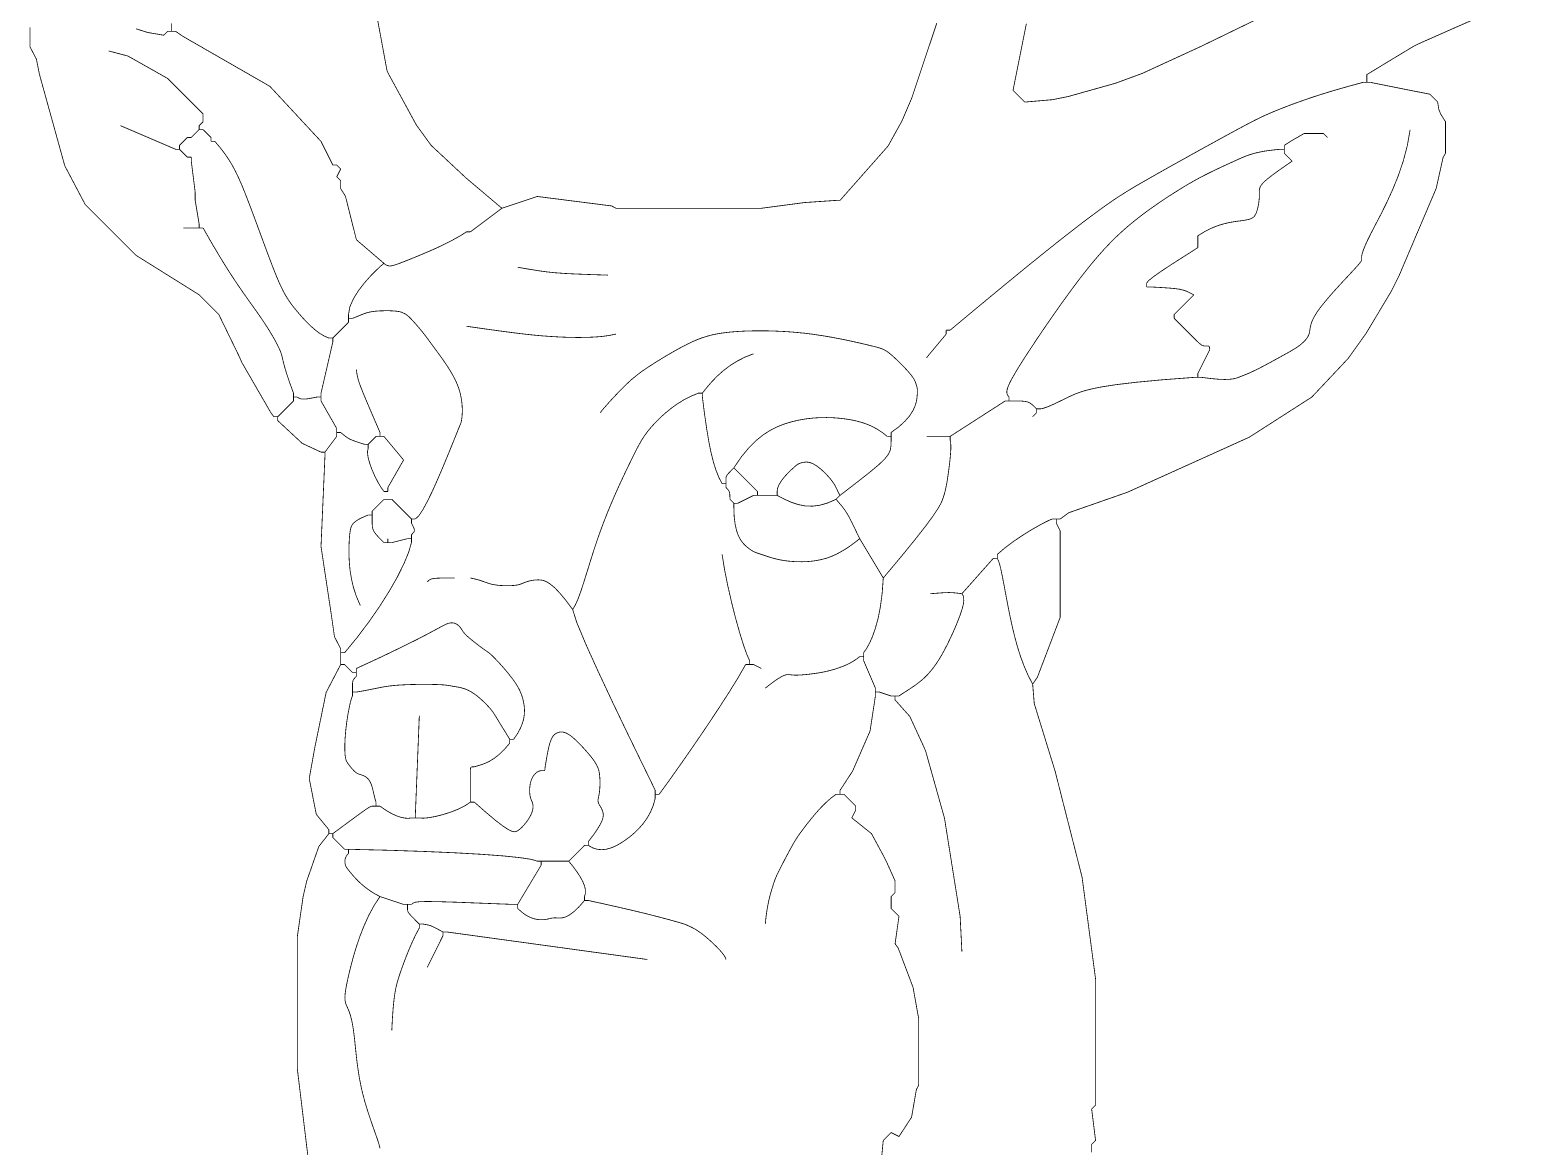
# Model space of a CAD drawing. Extents: x 527 to 591, y -36 to 65.
# Drawn here: x 545.51 to 583.22, y 2.95 to 31.34 of the extents above; entities that cross this region are included whole.
import ezdxf

# ---------------------------------------------------------------- set-up
doc = ezdxf.new("R2010")
doc.units = 0
doc.layers.get('0').update_dxf_attribs({"linetype": 'CONTINUOUS'})

msp = doc.modelspace()

# ---------------------------------------------------------------- linework, layer by layer
at = {"color": 7, "linetype": 'CONTINUOUS', "const_width": 0.02}
for points in [[(568.581, 31.508), (567.94, 29.591), (567.69, 29.011), (567.343, 28.385), (566.12, 27.001), (566.02, 27.001), (565.215, 26.946), (564.12, 26.801), (560.42, 26.801), (560.313, 26.86), (558.42, 27.101), (557.52, 26.801), (556.602, 27.577), (555.72, 28.401), (555.344, 28.92), (554.64, 30.211), (554.6, 30.291), (554.32, 31.801)], [(577.04, 31.761), (575.31, 30.921), (573.81, 30.231), (573.13, 29.981), (571.912, 29.639), (571.527, 29.562), (570.82, 29.501), (570.52, 29.801), (570.86, 31.494)], [(579.52, 30.001), (579.52, 30.201), (580.71, 30.921), (580.83, 30.981), (583.21, 32.031)], [(552.684, 1.892), (552.32, 4.901), (552.32, 8.301), (552.464, 9.296), (552.555, 9.692), (552.864, 10.574), (553.12, 10.901), (553.12, 11.001), (552.8, 11.391), (552.62, 12.301), (552.763, 13.095), (553.05, 14.491), (553.42, 15.201), (553.42, 15.601), (553.262, 15.907), (553.178, 16.495), (552.92, 18.201), (553.02, 20.501), (553.02, 20.601), (552.92, 20.601), (552.441, 20.825), (551.82, 21.401), (551.82, 21.501), (551.72, 21.501), (551.64, 21.611), (550.9, 22.891), (550.85, 23.011), (550.32, 24.101), (549.82, 24.601), (548.22, 25.601), (546.92, 26.901), (546.44, 27.811), (546.4, 27.891), (545.758, 30.208), (545.681, 30.593), (545.52, 30.901), (545.52, 31.401)], [(548.211, 31.365), (548.51, 31.271), (548.92, 31.201), (549.02, 31.301), (549.22, 31.301)], [(549.12, 31.501), (549.12, 31.301)], [(554.52, 25.401), (553.82, 26.001), (553.54, 27.111), (553.42, 27.301), (553.42, 27.501), (553.32, 27.601), (553.42, 27.801), (553.32, 27.901), (553.22, 27.901), (552.92, 28.501), (551.62, 29.901), (549.4, 31.176), (549.22, 31.301)], [(549.82, 28.801), (549.82, 28.901), (549.92, 29.001), (549.92, 29.201), (549.02, 30.101), (548.01, 30.671), (547.52, 30.801)], [(568.92, 23.701), (569.66, 24.318), (570.296, 24.843), (570.838, 25.287), (571.298, 25.659), (571.685, 25.967), (572.011, 26.222), (572.285, 26.434), (572.52, 26.61), (572.725, 26.762), (572.908, 26.893), (573.076, 27.01), (573.239, 27.117), (573.404, 27.221), (573.577, 27.326), (573.768, 27.438), (573.984, 27.561), (574.23, 27.701), (574.5, 27.853), (574.786, 28.012), (575.078, 28.175), (575.369, 28.336), (575.65, 28.49), (575.912, 28.634), (576.147, 28.762), (576.349, 28.87), (576.522, 28.962), (576.673, 29.04), (576.809, 29.107), (576.938, 29.167), (577.067, 29.224), (577.202, 29.28), (577.35, 29.339), (577.519, 29.405), (577.709, 29.476), (577.924, 29.552), (578.165, 29.634), (578.433, 29.72), (578.73, 29.81), (579.059, 29.904), (579.42, 30.001)], [(571.72, 18.901), (571.94, 19.061), (573.43, 19.581), (576.53, 20.981), (578.12, 22.001), (579.044, 22.983), (579.497, 23.616), (580.14, 24.691), (580.34, 25.091), (581.284, 27.309), (581.458, 28.093), (581.52, 28.201), (581.52, 29.001), (581.4, 29.191), (581.35, 29.311), (581.32, 29.501), (581.12, 29.701), (579.71, 29.981), (579.62, 30.001)], [(579.42, 30.001), (579.62, 30.001)], [(549.32, 28.301), (549.22, 28.301), (547.82, 28.901)], [(549.62, 28.601), (549.82, 28.801)], [(549.92, 28.801), (549.82, 28.801)], [(550.12, 28.601), (549.92, 28.801)], [(575.32, 22.501), (575.557, 22.471), (575.749, 22.454), (575.901, 22.448), (576.02, 22.452), (576.112, 22.462), (576.183, 22.478), (576.239, 22.496), (576.287, 22.515), (576.332, 22.533), (576.377, 22.55), (576.422, 22.568), (576.469, 22.587), (576.52, 22.608), (576.576, 22.633), (576.638, 22.662), (576.709, 22.696), (576.788, 22.736), (576.874, 22.781), (576.964, 22.829), (577.057, 22.879), (577.15, 22.929), (577.241, 22.979), (577.328, 23.027), (577.408, 23.071), (577.479, 23.111), (577.542, 23.146), (577.599, 23.178), (577.65, 23.208), (577.696, 23.237), (577.738, 23.264), (577.778, 23.292), (577.817, 23.321), (577.855, 23.352), (577.892, 23.385), (577.928, 23.419), (577.961, 23.455), (577.991, 23.493), (578.016, 23.533), (578.037, 23.574), (578.053, 23.617), (578.063, 23.662), (578.07, 23.71), (578.078, 23.763), (578.091, 23.823), (578.111, 23.892), (578.143, 23.971), (578.191, 24.061), (578.256, 24.166), (578.343, 24.285), (578.446, 24.414), (578.561, 24.551), (578.683, 24.69), (578.807, 24.826), (578.926, 24.956), (579.037, 25.074), (579.133, 25.177), (579.211, 25.262), (579.272, 25.328), (579.318, 25.381), (579.35, 25.421), (579.371, 25.452), (579.384, 25.476), (579.389, 25.497), (579.39, 25.516), (579.388, 25.537), (579.387, 25.564), (579.391, 25.604), (579.404, 25.661), (579.431, 25.741), (579.474, 25.849), (579.538, 25.99), (579.627, 26.17), (579.743, 26.392), (579.879, 26.653), (580.026, 26.95), (580.176, 27.277), (580.319, 27.63), (580.446, 28.005), (580.549, 28.396), (580.62, 28.801)], [(577.42, 28.401), (577.61, 28.521), (577.92, 28.701), (578.42, 28.701), (578.52, 28.601)], [(549.32, 28.401), (549.52, 28.601)], [(549.32, 28.301), (549.32, 28.401)], [(549.52, 28.101), (549.32, 28.301)], [(549.62, 28.601), (549.52, 28.601)], [(550.12, 28.501), (550.12, 28.601)], [(550.22, 28.501), (550.12, 28.501)], [(553.12, 23.501), (553.007, 23.549), (552.894, 23.616), (552.783, 23.698), (552.674, 23.792), (552.57, 23.893), (552.471, 23.997), (552.378, 24.102), (552.293, 24.203), (552.217, 24.297), (552.147, 24.388), (552.083, 24.482), (552.02, 24.583), (551.958, 24.697), (551.894, 24.827), (551.826, 24.98), (551.751, 25.16), (551.669, 25.37), (551.579, 25.606), (551.485, 25.859), (551.388, 26.123), (551.289, 26.391), (551.191, 26.656), (551.095, 26.91), (551.004, 27.146), (550.918, 27.359), (550.834, 27.552), (550.751, 27.728), (550.664, 27.891), (550.57, 28.046), (550.467, 28.196), (550.351, 28.347), (550.22, 28.501)], [(570.42, 22.001), (570.387, 22.039), (570.367, 22.082), (570.361, 22.136), (570.373, 22.205), (570.405, 22.295), (570.46, 22.41), (570.541, 22.555), (570.649, 22.737), (570.787, 22.957), (570.951, 23.209), (571.134, 23.485), (571.331, 23.777), (571.538, 24.075), (571.747, 24.372), (571.955, 24.659), (572.154, 24.928), (572.342, 25.171), (572.518, 25.39), (572.685, 25.587), (572.844, 25.766), (572.999, 25.929), (573.15, 26.079), (573.3, 26.218), (573.451, 26.35), (573.604, 26.477), (573.759, 26.598), (573.913, 26.714), (574.066, 26.824), (574.215, 26.928), (574.36, 27.026), (574.498, 27.117), (574.629, 27.2), (574.75, 27.276), (574.864, 27.346), (574.971, 27.41), (575.074, 27.469), (575.173, 27.525), (575.27, 27.578), (575.368, 27.629), (575.467, 27.679), (575.568, 27.729), (575.67, 27.778), (575.771, 27.826), (575.869, 27.872), (575.963, 27.915), (576.049, 27.954), (576.127, 27.99), (576.194, 28.02), (576.249, 28.045), (576.294, 28.066), (576.331, 28.082), (576.364, 28.097), (576.395, 28.109), (576.426, 28.122), (576.46, 28.134), (576.5, 28.149), (576.549, 28.166), (576.609, 28.184), (576.681, 28.204), (576.769, 28.225), (576.875, 28.246), (577, 28.266), (577.148, 28.284), (577.32, 28.301)], [(577.42, 28.301), (577.32, 28.301)], [(577.42, 28.201), (577.42, 28.401)], [(549.62, 28.101), (549.52, 28.101)], [(549.62, 28.001), (549.62, 28.101)], [(549.72, 27.201), (549.62, 28.001)], [(575.22, 26.101), (575.399, 26.211), (575.571, 26.296), (575.732, 26.36), (575.883, 26.406), (576.022, 26.438), (576.148, 26.46), (576.26, 26.476), (576.356, 26.488), (576.437, 26.501), (576.504, 26.515), (576.558, 26.532), (576.601, 26.552), (576.636, 26.576), (576.663, 26.605), (576.685, 26.639), (576.705, 26.681), (576.722, 26.729), (576.738, 26.783), (576.752, 26.842), (576.764, 26.902), (576.773, 26.964), (576.78, 27.024), (576.785, 27.081), (576.786, 27.134), (576.785, 27.181), (576.784, 27.224), (576.785, 27.264), (576.792, 27.304), (576.808, 27.346), (576.834, 27.39), (576.875, 27.44), (576.934, 27.497), (577.011, 27.563), (577.102, 27.634), (577.201, 27.707), (577.303, 27.78), (577.402, 27.849), (577.491, 27.911), (577.566, 27.963), (577.62, 28.001)], [(577.62, 28.001), (577.42, 28.201)], [(549.72, 27.001), (549.72, 27.201)], [(549.82, 26.401), (549.72, 27.001)], [(556.72, 26.201), (557.52, 26.801)], [(549.82, 26.301), (549.82, 26.401)], [(549.42, 26.301), (549.92, 26.301)], [(552.22, 22.101), (552.123, 22.367), (552.053, 22.574), (552.004, 22.732), (551.972, 22.851), (551.95, 22.943), (551.933, 23.017), (551.915, 23.084), (551.89, 23.155), (551.855, 23.239), (551.807, 23.336), (551.749, 23.446), (551.68, 23.567), (551.6, 23.699), (551.51, 23.84), (551.411, 23.989), (551.303, 24.145), (551.186, 24.31), (551.058, 24.488), (550.917, 24.689), (550.759, 24.92), (550.583, 25.188), (550.386, 25.503), (550.166, 25.871), (549.92, 26.301)], [(554.52, 25.401), (554.557, 25.369), (554.595, 25.349), (554.633, 25.338), (554.67, 25.334), (554.706, 25.337), (554.741, 25.343), (554.775, 25.353), (554.807, 25.363), (554.838, 25.373), (554.869, 25.384), (554.906, 25.397), (554.95, 25.414), (555.006, 25.435), (555.078, 25.463), (555.167, 25.499), (555.278, 25.544), (555.413, 25.599), (555.568, 25.664), (555.738, 25.737), (555.916, 25.818), (556.099, 25.906), (556.281, 26), (556.456, 26.098), (556.62, 26.201)], [(556.72, 26.201), (556.62, 26.201)], [(575.22, 25.801), (575.22, 26.101)], [(573.92, 24.901), (573.971, 24.965), (574.107, 25.072), (574.302, 25.208), (574.528, 25.358), (574.76, 25.507), (574.97, 25.64), (575.132, 25.743), (575.22, 25.801)], [(553.62, 24.101), (553.654, 24.297), (553.745, 24.503), (553.875, 24.711), (554.028, 24.908), (554.186, 25.086), (554.333, 25.234), (554.449, 25.342), (554.52, 25.401)], [(560.22, 25.101), (559.757, 25.116), (559.398, 25.13), (559.116, 25.144), (558.884, 25.161), (558.676, 25.182), (558.464, 25.211), (558.22, 25.25), (557.92, 25.301)], [(573.92, 24.801), (573.92, 24.901)], [(574.02, 24.801), (573.92, 24.801)], [(575.12, 24.601), (575.017, 24.652), (574.931, 24.692), (574.847, 24.721), (574.753, 24.743), (574.637, 24.759), (574.484, 24.773), (574.283, 24.786), (574.02, 24.801)], [(574.62, 24.101), (575.12, 24.601)], [(555.32, 18.901), (555.405, 18.98), (555.507, 19.132), (555.62, 19.339), (555.741, 19.585), (555.862, 19.853), (555.979, 20.124), (556.088, 20.384), (556.182, 20.613), (556.258, 20.8), (556.317, 20.946), (556.362, 21.056), (556.394, 21.137), (556.417, 21.194), (556.432, 21.233), (556.443, 21.259), (556.451, 21.279), (556.459, 21.297), (556.468, 21.315), (556.476, 21.336), (556.483, 21.361), (556.491, 21.391), (556.497, 21.429), (556.503, 21.475), (556.508, 21.532), (556.512, 21.601), (556.513, 21.682), (556.51, 21.772), (556.501, 21.871), (556.485, 21.978), (556.462, 22.091), (556.428, 22.209), (556.382, 22.331), (556.325, 22.457), (556.258, 22.583), (556.183, 22.707), (556.105, 22.829), (556.025, 22.945), (555.947, 23.055), (555.874, 23.154), (555.808, 23.243), (555.752, 23.319), (555.704, 23.384), (555.664, 23.439), (555.628, 23.488), (555.595, 23.532), (555.564, 23.574), (555.532, 23.615), (555.498, 23.658), (555.46, 23.705), (555.419, 23.754), (555.376, 23.804), (555.332, 23.854), (555.289, 23.902), (555.248, 23.948), (555.21, 23.988), (555.175, 24.023), (555.146, 24.051), (555.12, 24.073), (555.099, 24.09), (555.081, 24.102), (555.065, 24.112), (555.052, 24.119), (555.039, 24.125), (555.026, 24.131), (555.013, 24.137), (554.999, 24.145), (554.981, 24.152), (554.96, 24.16), (554.933, 24.168), (554.899, 24.175), (554.856, 24.182), (554.805, 24.187), (554.743, 24.192), (554.672, 24.195), (554.596, 24.196), (554.516, 24.195), (554.434, 24.193), (554.354, 24.188), (554.277, 24.181), (554.205, 24.171), (554.141, 24.158), (554.083, 24.143), (554.028, 24.125), (553.973, 24.104), (553.918, 24.082), (553.859, 24.057), (553.793, 24.03), (553.72, 24.001)], [(553.22, 23.501), (553.62, 23.901)], [(553.62, 23.901), (553.62, 24.101)], [(553.72, 24.001), (553.62, 24.001)], [(556.62, 23.801), (556.972, 23.751), (557.29, 23.706), (557.577, 23.667), (557.841, 23.633), (558.086, 23.603), (558.318, 23.578), (558.544, 23.557), (558.768, 23.541), (558.995, 23.528), (559.224, 23.519), (559.449, 23.516), (559.669, 23.518), (559.88, 23.527), (560.077, 23.543), (560.258, 23.568), (560.42, 23.601)], [(574.62, 24.001), (574.62, 24.101)], [(575.02, 23.601), (574.62, 24.001)], [(552.92, 22.101), (553.22, 23.401)], [(553.22, 23.501), (553.12, 23.501)], [(553.22, 23.401), (553.22, 23.501)], [(567.42, 21.101), (567.62, 21.248), (567.774, 21.39), (567.89, 21.524), (567.971, 21.65), (568.025, 21.766), (568.058, 21.871), (568.075, 21.964), (568.083, 22.044), (568.086, 22.109), (568.087, 22.162), (568.085, 22.204), (568.081, 22.238), (568.076, 22.264), (568.069, 22.286), (568.063, 22.306), (568.056, 22.324), (568.05, 22.344), (568.043, 22.365), (568.034, 22.39), (568.021, 22.418), (568.004, 22.451), (567.98, 22.489), (567.949, 22.534), (567.908, 22.586), (567.857, 22.645), (567.799, 22.71), (567.734, 22.778), (567.666, 22.848), (567.596, 22.917), (567.527, 22.982), (567.462, 23.042), (567.402, 23.094), (567.348, 23.137), (567.298, 23.172), (567.247, 23.201), (567.191, 23.226), (567.126, 23.249), (567.047, 23.272), (566.95, 23.296), (566.831, 23.325), (566.687, 23.359), (566.52, 23.397), (566.332, 23.438), (566.126, 23.48), (565.906, 23.522), (565.674, 23.561), (565.432, 23.597), (565.185, 23.628), (564.934, 23.652), (564.683, 23.669), (564.435, 23.68), (564.192, 23.686), (563.958, 23.685), (563.735, 23.68), (563.526, 23.669), (563.335, 23.654), (563.162, 23.634), (563.007, 23.61), (562.866, 23.581), (562.736, 23.547), (562.614, 23.508), (562.497, 23.464), (562.382, 23.415), (562.266, 23.36), (562.147, 23.3), (562.025, 23.235), (561.902, 23.167), (561.78, 23.096), (561.661, 23.026), (561.545, 22.955), (561.434, 22.887), (561.331, 22.821), (561.236, 22.759), (561.147, 22.7), (561.063, 22.641), (560.982, 22.58), (560.903, 22.517), (560.822, 22.449), (560.739, 22.374), (560.651, 22.291), (560.558, 22.198), (560.462, 22.099), (560.366, 21.998), (560.275, 21.899), (560.191, 21.805), (560.118, 21.722), (560.06, 21.652), (560.02, 21.601)], [(568.32, 23.001), (568.82, 23.601)], [(568.92, 23.701), (568.82, 23.701)], [(568.82, 23.601), (568.82, 23.701)], [(575.42, 23.301), (575.386, 23.301), (575.357, 23.305), (575.328, 23.316), (575.295, 23.338), (575.252, 23.374), (575.195, 23.427), (575.119, 23.502), (575.02, 23.601)], [(562.62, 22.101), (562.737, 22.25), (562.865, 22.398), (563.005, 22.54), (563.157, 22.676), (563.324, 22.802), (563.506, 22.916), (563.704, 23.017), (563.92, 23.101)], [(575.22, 22.601), (575.52, 23.201)], [(575.52, 23.201), (575.519, 23.234), (575.518, 23.258), (575.514, 23.276), (575.507, 23.288), (575.495, 23.295), (575.477, 23.299), (575.453, 23.3), (575.42, 23.301)], [(554.42, 21.101), (554.233, 21.533), (554.093, 21.862), (553.991, 22.105), (553.921, 22.282), (553.876, 22.412), (553.849, 22.512), (553.832, 22.602), (553.82, 22.701)], [(571.22, 21.701), (571.294, 21.717), (571.374, 21.743), (571.459, 21.777), (571.551, 21.818), (571.65, 21.865), (571.755, 21.916), (571.866, 21.971), (571.985, 22.027), (572.114, 22.084), (572.273, 22.142), (572.485, 22.2), (572.771, 22.259), (573.155, 22.318), (573.659, 22.378), (574.307, 22.439), (575.12, 22.501)], [(575.12, 22.501), (575.32, 22.501)], [(575.22, 22.501), (575.22, 22.601)], [(551.82, 21.501), (552.22, 21.901)], [(552.22, 21.901), (552.22, 22.101)], [(552.32, 22.001), (552.22, 22.001)], [(552.32, 22.001), (552.362, 21.971), (552.413, 21.954), (552.472, 21.949), (552.536, 21.952), (552.604, 21.961), (552.675, 21.974), (552.748, 21.988), (552.82, 22.001)], [(552.92, 22.001), (552.82, 22.001)], [(552.92, 21.901), (552.92, 22.101)], [(553.32, 21.201), (552.92, 21.901)], [(559.32, 16.601), (559.387, 16.71), (559.458, 16.87), (559.532, 17.073), (559.609, 17.311), (559.692, 17.576), (559.78, 17.859), (559.873, 18.153), (559.973, 18.449), (560.079, 18.741), (560.189, 19.024), (560.302, 19.297), (560.414, 19.556), (560.524, 19.799), (560.629, 20.024), (560.727, 20.228), (560.815, 20.409), (560.892, 20.565), (560.96, 20.699), (561.023, 20.816), (561.084, 20.92), (561.146, 21.016), (561.212, 21.107), (561.286, 21.199), (561.371, 21.295), (561.469, 21.398), (561.581, 21.508), (561.707, 21.619), (561.845, 21.73), (561.996, 21.837), (562.159, 21.936), (562.334, 22.025), (562.52, 22.101)], [(562.62, 22.101), (562.52, 22.101)], [(562.62, 22.001), (562.62, 22.101)], [(563.12, 19.801), (563.038, 19.958), (562.965, 20.141), (562.899, 20.353), (562.838, 20.598), (562.781, 20.882), (562.727, 21.207), (562.673, 21.579), (562.62, 22.001)], [(568.92, 21.001), (570.32, 21.901)], [(570.32, 21.901), (570.52, 21.901)], [(570.42, 21.901), (570.42, 22.001)], [(571.12, 21.701), (571.053, 21.767), (570.998, 21.816), (570.947, 21.852), (570.895, 21.876), (570.832, 21.89), (570.754, 21.898), (570.652, 21.9), (570.52, 21.901)], [(571.02, 21.501), (571.12, 21.601)], [(571.22, 21.701), (571.12, 21.701)], [(571.12, 21.601), (571.12, 21.701)], [(553.32, 21.001), (553.32, 21.201)], [(563.42, 20.201), (563.607, 20.476), (563.794, 20.704), (563.981, 20.891), (564.168, 21.041), (564.353, 21.16), (564.538, 21.252), (564.721, 21.322), (564.903, 21.376), (565.083, 21.417), (565.262, 21.447), (565.437, 21.467), (565.61, 21.478), (565.778, 21.48), (565.943, 21.475), (566.102, 21.463), (566.257, 21.445), (566.405, 21.421), (566.548, 21.39), (566.687, 21.352), (566.82, 21.305), (566.95, 21.248), (567.076, 21.179), (567.199, 21.097), (567.32, 21.001)], [(553.02, 20.601), (553.32, 21.001)], [(553.42, 21.101), (553.32, 21.101)], [(554.02, 20.801), (553.892, 20.842), (553.794, 20.875), (553.718, 20.903), (553.656, 20.93), (553.603, 20.96), (553.55, 20.996), (553.491, 21.042), (553.42, 21.101)], [(554.12, 20.801), (554.02, 20.801)], [(554.12, 20.801), (554.32, 21.001)], [(554.12, 20.701), (554.12, 20.801)], [(554.32, 21.001), (554.52, 21.001)], [(554.42, 21.001), (554.42, 21.101)], [(555.02, 20.401), (554.52, 21.001)], [(566.12, 19.501), (566.549, 19.832), (566.871, 20.085), (567.102, 20.278), (567.257, 20.426), (567.351, 20.546), (567.399, 20.654), (567.417, 20.767), (567.42, 20.901)], [(567.22, 17.401), (567.678, 17.947), (568.03, 18.38), (568.292, 18.714), (568.477, 18.965), (568.6, 19.149), (568.677, 19.281), (568.721, 19.376), (568.747, 19.451), (568.768, 19.518), (568.786, 19.583), (568.803, 19.647), (568.817, 19.714), (568.831, 19.785), (568.845, 19.865), (568.858, 19.954), (568.873, 20.056), (568.889, 20.172), (568.905, 20.297), (568.919, 20.425), (568.93, 20.55), (568.938, 20.666), (568.939, 20.767), (568.934, 20.848), (568.92, 20.901)], [(567.42, 21.001), (567.32, 21.001)], [(567.42, 20.901), (567.42, 21.101)], [(568.32, 21.001), (568.92, 21.001)], [(568.92, 20.901), (568.92, 21.001)], [(554.52, 19.601), (554.448, 19.702), (554.368, 19.835), (554.289, 19.991), (554.216, 20.156), (554.156, 20.322), (554.115, 20.475), (554.101, 20.605), (554.12, 20.701)], [(554.62, 19.701), (555.02, 20.401)], [(563.22, 19.901), (563.22, 19.934), (563.223, 19.962), (563.23, 19.987), (563.245, 20.013), (563.268, 20.044), (563.304, 20.083), (563.354, 20.134), (563.42, 20.201)], [(564.02, 19.601), (563.42, 20.201)], [(566.12, 19.501), (566.096, 19.541), (566.075, 19.581), (566.056, 19.622), (566.037, 19.663), (566.017, 19.706), (565.993, 19.751), (565.963, 19.8), (565.927, 19.853), (565.883, 19.911), (565.831, 19.971), (565.775, 20.033), (565.714, 20.093), (565.652, 20.151), (565.589, 20.204), (565.527, 20.25), (565.468, 20.287), (565.413, 20.315), (565.363, 20.333), (565.317, 20.344), (565.275, 20.348), (565.237, 20.347), (565.203, 20.343), (565.173, 20.337), (565.146, 20.331), (565.123, 20.325), (565.101, 20.318), (565.079, 20.309), (565.055, 20.297), (565.028, 20.279), (564.996, 20.255), (564.957, 20.222), (564.91, 20.179), (564.853, 20.126), (564.79, 20.063), (564.725, 19.992), (564.662, 19.917), (564.606, 19.838), (564.561, 19.757), (564.531, 19.678), (564.52, 19.601)], [(554.62, 19.601), (554.52, 19.601)], [(554.62, 19.601), (554.62, 19.701)], [(563.22, 19.801), (563.12, 19.801)], [(563.22, 19.701), (563.22, 19.901)], [(563.32, 19.401), (563.319, 19.467), (563.318, 19.518), (563.314, 19.557), (563.307, 19.588), (563.295, 19.615), (563.277, 19.64), (563.253, 19.667), (563.22, 19.701)], [(564.02, 19.501), (564.02, 19.601)], [(564.52, 19.501), (564.52, 19.601)], [(554.22, 19.101), (554.52, 19.401)], [(554.52, 19.401), (554.72, 19.401)], [(555.22, 18.901), (554.72, 19.401)], [(563.42, 19.301), (563.32, 19.401)], [(563.52, 19.301), (563.42, 19.301)], [(563.42, 19.201), (563.42, 19.301)], [(563.52, 19.301), (563.92, 19.501)], [(563.92, 19.501), (564.52, 19.501)], [(564.52, 19.501), (564.706, 19.404), (564.885, 19.325), (565.06, 19.267), (565.236, 19.233), (565.416, 19.227), (565.604, 19.25), (565.804, 19.307), (566.02, 19.401)], [(566.02, 19.401), (566.12, 19.501)], [(566.62, 18.401), (566.512, 18.626), (566.428, 18.8), (566.36, 18.933), (566.302, 19.037), (566.245, 19.124), (566.184, 19.206), (566.111, 19.294), (566.02, 19.401)], [(553.92, 16.701), (553.821, 16.927), (553.746, 17.155), (553.694, 17.379), (553.659, 17.595), (553.639, 17.801), (553.631, 17.991), (553.631, 18.162), (553.636, 18.309), (553.643, 18.43), (553.652, 18.528), (553.663, 18.604), (553.676, 18.664), (553.69, 18.709), (553.708, 18.745), (553.728, 18.773), (553.75, 18.797), (553.776, 18.821), (553.806, 18.845), (553.84, 18.868), (553.88, 18.893), (553.927, 18.918), (553.982, 18.944), (554.046, 18.972), (554.12, 19.001)], [(554.22, 19.001), (554.12, 19.001)], [(554.22, 18.901), (554.22, 19.101)], [(554.52, 18.301), (554.421, 18.4), (554.346, 18.479), (554.293, 18.543), (554.257, 18.601), (554.235, 18.658), (554.224, 18.723), (554.22, 18.801), (554.22, 18.901)], [(555.32, 18.901), (555.22, 18.901)], [(555.22, 18.801), (555.22, 18.901)], [(563.42, 19.201), (563.428, 18.961), (563.453, 18.763), (563.49, 18.602), (563.536, 18.474), (563.589, 18.374), (563.645, 18.296), (563.701, 18.236), (563.755, 18.189), (563.802, 18.151), (563.845, 18.12), (563.882, 18.096), (563.916, 18.077), (563.946, 18.062), (563.974, 18.05), (564, 18.041), (564.025, 18.032), (564.265, 17.952), (564.31, 17.937), (564.362, 17.921), (564.419, 17.904), (564.484, 17.887), (564.555, 17.87), (564.634, 17.855), (564.722, 17.841), (564.818, 17.829), (564.923, 17.82), (565.035, 17.814), (565.154, 17.813), (565.277, 17.817), (565.403, 17.828), (565.53, 17.846), (565.657, 17.872), (565.782, 17.906), (565.904, 17.951), (566.022, 18.003), (566.135, 18.063), (566.244, 18.127), (566.347, 18.194), (566.444, 18.264), (566.535, 18.333), (566.62, 18.401)], [(570.12, 18.001), (570.325, 18.175), (570.545, 18.339), (570.768, 18.489), (570.981, 18.621), (571.174, 18.732), (571.336, 18.818), (571.455, 18.876), (571.52, 18.901)], [(572.52, 3.001), (572.62, 3.101), (572.52, 3.901), (572.62, 4.001), (572.62, 7.201), (572.276, 9.796), (571.59, 12.491), (571.06, 14.207), (571.02, 14.701), (571.143, 14.885), (571.72, 16.401), (571.72, 18.601), (571.62, 18.801), (571.62, 18.901)], [(571.52, 18.901), (571.72, 18.901)], [(555.22, 18.501), (555.252, 18.534), (555.276, 18.562), (555.29, 18.587), (555.295, 18.613), (555.29, 18.644), (555.276, 18.683), (555.252, 18.734), (555.22, 18.801)], [(555.22, 18.301), (555.22, 18.501)], [(553.52, 15.501), (553.839, 15.889), (554.138, 16.285), (554.411, 16.679), (554.653, 17.062), (554.86, 17.424), (555.026, 17.758), (555.148, 18.053), (555.22, 18.301)], [(554.52, 18.301), (554.72, 18.301)], [(554.62, 18.301), (554.62, 18.401)], [(554.72, 18.301), (555.12, 18.401)], [(555.22, 18.401), (555.12, 18.401)], [(567.22, 17.401), (566.62, 18.401)], [(563.82, 15.301), (563.747, 15.465), (563.659, 15.713), (563.562, 16.029), (563.46, 16.394), (563.36, 16.791), (563.266, 17.202), (563.184, 17.612), (563.12, 18.001)], [(569.22, 17.001), (570.02, 17.901)], [(570.12, 17.901), (570.02, 17.901)], [(570.12, 17.901), (570.12, 18.001)], [(571.02, 14.701), (570.903, 14.927), (570.801, 15.162), (570.712, 15.403), (570.634, 15.649), (570.566, 15.896), (570.506, 16.142), (570.452, 16.385), (570.404, 16.623), (570.36, 16.853), (570.319, 17.071), (570.282, 17.273), (570.246, 17.455), (570.213, 17.613), (570.181, 17.743), (570.15, 17.84), (570.12, 17.901)], [(555.62, 17.301), (555.654, 17.334), (555.687, 17.358), (555.727, 17.376), (555.782, 17.388), (555.861, 17.395), (555.971, 17.399), (556.121, 17.4), (556.32, 17.401)], [(559.32, 16.601), (559.146, 16.834), (558.997, 17.013), (558.87, 17.146), (558.761, 17.238), (558.669, 17.299), (558.589, 17.333), (558.518, 17.349), (558.454, 17.353), (558.394, 17.352), (558.337, 17.347), (558.284, 17.339), (558.234, 17.329), (558.188, 17.316), (558.147, 17.303), (558.109, 17.29), (558.075, 17.277), (558.046, 17.265), (558.02, 17.254), (557.994, 17.245), (557.968, 17.236), (557.939, 17.228), (557.906, 17.222), (557.867, 17.216), (557.821, 17.211), (557.766, 17.208), (557.704, 17.206), (557.636, 17.205), (557.565, 17.207), (557.492, 17.21), (557.419, 17.216), (557.348, 17.226), (557.281, 17.238), (557.219, 17.253), (557.16, 17.272), (557.102, 17.292), (557.041, 17.314), (556.975, 17.336), (556.901, 17.359), (556.817, 17.38), (556.72, 17.401)], [(566.72, 15.501), (566.79, 15.599), (566.866, 15.734), (566.944, 15.907), (567.019, 16.12), (567.088, 16.375), (567.147, 16.672), (567.192, 17.013), (567.22, 17.401)], [(567.62, 14.401), (567.665, 14.432), (567.716, 14.466), (567.774, 14.503), (567.836, 14.543), (567.901, 14.585), (567.969, 14.631), (568.037, 14.678), (568.105, 14.729), (568.173, 14.782), (568.239, 14.839), (568.304, 14.901), (568.369, 14.969), (568.434, 15.044), (568.499, 15.126), (568.565, 15.218), (568.631, 15.319), (568.699, 15.431), (568.766, 15.552), (568.833, 15.679), (568.898, 15.811), (568.961, 15.944), (569.021, 16.077), (569.076, 16.207), (569.127, 16.332), (569.172, 16.449), (569.209, 16.559), (569.239, 16.659), (569.259, 16.75), (569.268, 16.83), (569.265, 16.9), (569.25, 16.957), (569.22, 17.001)], [(569.22, 17.001), (569.117, 17.014), (569.035, 17.023), (568.962, 17.029), (568.89, 17.031), (568.809, 17.029), (568.71, 17.023), (568.583, 17.014), (568.42, 17.001)], [(561.42, 12.001), (561.295, 12.261), (561.046, 12.77), (560.716, 13.449), (560.347, 14.218), (559.981, 14.998), (559.659, 15.708), (559.425, 16.268), (559.32, 16.601)], [(557.82, 13.301), (557.919, 13.446), (557.992, 13.582), (558.044, 13.71), (558.076, 13.83), (558.092, 13.942), (558.095, 14.047), (558.088, 14.145), (558.073, 14.237), (558.054, 14.322), (558.03, 14.403), (558.001, 14.48), (557.968, 14.554), (557.93, 14.626), (557.887, 14.698), (557.839, 14.77), (557.785, 14.844), (557.726, 14.92), (557.664, 14.997), (557.6, 15.074), (557.535, 15.148), (557.472, 15.219), (557.412, 15.283), (557.357, 15.341), (557.309, 15.39), (557.269, 15.43), (557.235, 15.461), (557.205, 15.486), (557.177, 15.508), (557.15, 15.528), (557.12, 15.548), (557.086, 15.571), (557.047, 15.599), (556.999, 15.634), (556.945, 15.674), (556.888, 15.718), (556.829, 15.764), (556.771, 15.81), (556.715, 15.856), (556.665, 15.899), (556.622, 15.938), (556.588, 15.971), (556.562, 16), (556.542, 16.025), (556.526, 16.047), (556.513, 16.068), (556.5, 16.089), (556.486, 16.11), (556.47, 16.134), (556.448, 16.16), (556.422, 16.187), (556.391, 16.213), (556.354, 16.235), (556.312, 16.252), (556.264, 16.26), (556.209, 16.259), (556.148, 16.245), (556.078, 16.216), (555.982, 16.166), (555.841, 16.09), (555.638, 15.981), (555.353, 15.833), (554.967, 15.642), (554.463, 15.399), (553.82, 15.101)], [(553.52, 15.501), (553.42, 15.501)], [(566.72, 15.301), (566.72, 15.501)], [(553.52, 15.201), (553.42, 15.201)], [(553.72, 15.001), (553.52, 15.201)], [(553.82, 14.901), (553.82, 15.101)], [(561.52, 11.901), (561.793, 12.277), (562.095, 12.704), (562.413, 13.161), (562.731, 13.629), (563.035, 14.087), (563.311, 14.515), (563.544, 14.893), (563.72, 15.201)], [(563.72, 15.201), (563.92, 15.201)], [(563.82, 15.201), (563.82, 15.301)], [(564.12, 15.101), (563.92, 15.201)], [(564.22, 14.601), (564.387, 14.731), (564.518, 14.824), (564.62, 14.886), (564.698, 14.924), (564.758, 14.942), (564.807, 14.946), (564.851, 14.942), (564.896, 14.936), (564.946, 14.932), (565.003, 14.93), (565.065, 14.932), (565.13, 14.935), (565.198, 14.941), (565.267, 14.947), (565.337, 14.955), (565.406, 14.964), (565.474, 14.973), (565.54, 14.982), (565.606, 14.993), (565.672, 15.005), (565.74, 15.019), (565.809, 15.035), (565.88, 15.053), (565.955, 15.073), (566.033, 15.097), (566.114, 15.125), (566.198, 15.156), (566.283, 15.193), (566.368, 15.235), (566.453, 15.283), (566.538, 15.338), (566.62, 15.401)], [(566.72, 15.401), (566.62, 15.401)], [(567.02, 14.601), (566.72, 15.301)], [(553.82, 15.001), (553.72, 15.001)], [(553.72, 14.601), (553.72, 14.667), (553.721, 14.718), (553.725, 14.757), (553.732, 14.788), (553.744, 14.815), (553.762, 14.84), (553.787, 14.867), (553.82, 14.901)], [(554.32, 11.701), (554.297, 11.776), (554.279, 11.846), (554.263, 11.91), (554.249, 11.969), (554.236, 12.024), (554.223, 12.074), (554.21, 12.12), (554.195, 12.161), (554.178, 12.199), (554.159, 12.234), (554.139, 12.264), (554.117, 12.292), (554.093, 12.315), (554.069, 12.336), (554.045, 12.353), (554.02, 12.367), (553.995, 12.378), (553.97, 12.387), (553.944, 12.395), (553.919, 12.403), (553.894, 12.411), (553.868, 12.421), (553.842, 12.433), (553.816, 12.449), (553.79, 12.469), (553.764, 12.493), (553.738, 12.52), (553.712, 12.548), (553.688, 12.577), (553.664, 12.606), (553.643, 12.634), (553.623, 12.661), (553.605, 12.685), (553.59, 12.707), (553.576, 12.73), (553.564, 12.754), (553.554, 12.782), (553.546, 12.814), (553.539, 12.853), (553.533, 12.899), (553.529, 12.954), (553.526, 13.018), (553.525, 13.092), (553.526, 13.173), (553.529, 13.263), (553.535, 13.362), (553.544, 13.468), (553.555, 13.583), (553.57, 13.704), (553.588, 13.829), (553.608, 13.952), (553.63, 14.07), (553.652, 14.179), (553.675, 14.273), (553.698, 14.348), (553.72, 14.401)], [(553.72, 14.401), (553.72, 14.601)], [(553.82, 14.501), (553.72, 14.501)], [(557.72, 13.301), (557.594, 13.504), (557.497, 13.662), (557.424, 13.782), (557.369, 13.872), (557.327, 13.939), (557.293, 13.991), (557.26, 14.035), (557.225, 14.078), (557.181, 14.127), (557.13, 14.182), (557.072, 14.24), (557.01, 14.299), (556.944, 14.357), (556.876, 14.413), (556.806, 14.463), (556.737, 14.507), (556.67, 14.543), (556.605, 14.572), (556.542, 14.593), (556.483, 14.61), (556.428, 14.622), (556.377, 14.631), (556.331, 14.638), (556.291, 14.644), (556.256, 14.651), (556.223, 14.657), (556.19, 14.664), (556.152, 14.67), (556.106, 14.676), (556.049, 14.682), (555.977, 14.687), (555.887, 14.691), (555.777, 14.694), (555.649, 14.696), (555.508, 14.696), (555.36, 14.695), (555.207, 14.692), (555.055, 14.686), (554.909, 14.678), (554.772, 14.667), (554.648, 14.653), (554.534, 14.636), (554.425, 14.616), (554.319, 14.595), (554.209, 14.573), (554.092, 14.549), (553.964, 14.525), (553.82, 14.501)], [(566.12, 11.901), (566.12, 12.001), (566.44, 12.491), (566.884, 13.509), (567.02, 14.401), (567.02, 14.601)], [(567.02, 14.501), (567.12, 14.501), (567.42, 14.401), (567.62, 14.401)], [(567.52, 14.401), (567.52, 14.301), (567.895, 13.881), (568.25, 13.111), (568.3, 12.991), (568.777, 11.295), (569.175, 8.796), (569.22, 7.901)], [(555.32, 11.401), (555.42, 13.901)], [(556.82, 12.601), (556.902, 12.625), (556.992, 12.651), (557.091, 12.687), (557.198, 12.737), (557.314, 12.808), (557.44, 12.905), (557.575, 13.034), (557.72, 13.201)], [(557.82, 13.301), (557.72, 13.301)], [(557.72, 13.201), (557.72, 13.301)], [(559.72, 10.701), (559.852, 10.872), (559.95, 11.015), (560.02, 11.132), (560.065, 11.227), (560.09, 11.303), (560.099, 11.365), (560.096, 11.416), (560.086, 11.459), (560.072, 11.498), (560.056, 11.533), (560.039, 11.566), (560.022, 11.595), (560.005, 11.623), (559.99, 11.65), (559.978, 11.676), (559.97, 11.701), (559.966, 11.726), (559.965, 11.752), (559.968, 11.779), (559.974, 11.809), (559.981, 11.842), (559.988, 11.879), (559.996, 11.92), (560.003, 11.967), (560.008, 12.02), (560.012, 12.078), (560.014, 12.138), (560.015, 12.2), (560.014, 12.263), (560.011, 12.323), (560.006, 12.38), (560, 12.432), (559.991, 12.479), (559.981, 12.519), (559.97, 12.555), (559.958, 12.586), (559.946, 12.613), (559.933, 12.637), (559.921, 12.659), (559.91, 12.679), (559.899, 12.698), (559.887, 12.717), (559.875, 12.738), (559.859, 12.761), (559.84, 12.788), (559.815, 12.821), (559.785, 12.859), (559.746, 12.906), (559.7, 12.96), (559.646, 13.021), (559.587, 13.087), (559.525, 13.153), (559.46, 13.219), (559.396, 13.281), (559.333, 13.338), (559.273, 13.386), (559.218, 13.424), (559.167, 13.452), (559.121, 13.471), (559.078, 13.482), (559.039, 13.486), (559.002, 13.485), (558.968, 13.478), (558.936, 13.467), (558.906, 13.453), (558.877, 13.435), (558.849, 13.411), (558.823, 13.382), (558.799, 13.345), (558.775, 13.3), (558.754, 13.246), (558.733, 13.182), (558.714, 13.107), (558.696, 13.025), (558.679, 12.94), (558.664, 12.855), (558.65, 12.775), (558.638, 12.703), (558.628, 12.644), (558.62, 12.601)], [(556.72, 12.501), (556.72, 12.534), (556.721, 12.558), (556.725, 12.576), (556.732, 12.588), (556.744, 12.595), (556.762, 12.599), (556.787, 12.6), (556.82, 12.601)], [(556.72, 11.701), (556.72, 12.501)], [(556.82, 11.701), (557.121, 11.437), (557.357, 11.239), (557.538, 11.1), (557.672, 11.011), (557.769, 10.963), (557.839, 10.948), (557.892, 10.958), (557.936, 10.984), (557.981, 11.019), (558.026, 11.06), (558.07, 11.107), (558.113, 11.157), (558.154, 11.209), (558.192, 11.263), (558.225, 11.316), (558.253, 11.367), (558.275, 11.416), (558.291, 11.461), (558.302, 11.503), (558.309, 11.542), (558.312, 11.578), (558.312, 11.611), (558.308, 11.641), (558.303, 11.667), (558.296, 11.691), (558.288, 11.713), (558.279, 11.734), (558.27, 11.755), (558.26, 11.778), (558.251, 11.803), (558.243, 11.833), (558.236, 11.867), (558.231, 11.908), (558.227, 11.953), (558.226, 12.003), (558.228, 12.055), (558.233, 12.109), (558.241, 12.163), (558.253, 12.216), (558.27, 12.267), (558.291, 12.316), (558.316, 12.36), (558.344, 12.4), (558.376, 12.434), (558.41, 12.462), (558.445, 12.483), (558.482, 12.496), (558.52, 12.501)], [(558.52, 12.501), (558.553, 12.501), (558.577, 12.502), (558.595, 12.506), (558.607, 12.513), (558.614, 12.525), (558.618, 12.543), (558.619, 12.568), (558.62, 12.601)], [(554.32, 11.601), (554.32, 11.701)], [(555.42, 11.301), (555.519, 11.293), (555.661, 11.306), (555.833, 11.338), (556.022, 11.386), (556.218, 11.448), (556.407, 11.523), (556.578, 11.608), (556.72, 11.701)], [(556.82, 11.701), (556.72, 11.701)], [(559.72, 10.601), (559.832, 10.539), (559.945, 10.504), (560.058, 10.493), (560.173, 10.504), (560.288, 10.535), (560.405, 10.583), (560.524, 10.648), (560.645, 10.726), (560.767, 10.816), (560.889, 10.918), (561.006, 11.033), (561.116, 11.16), (561.216, 11.3), (561.302, 11.453), (561.371, 11.62), (561.42, 11.801)], [(561.42, 11.801), (561.42, 12.001)], [(561.52, 11.901), (561.42, 11.901)], [(564.22, 8.601), (564.237, 8.777), (564.259, 8.935), (564.283, 9.077), (564.309, 9.203), (564.336, 9.313), (564.362, 9.409), (564.387, 9.492), (564.409, 9.561), (564.427, 9.619), (564.443, 9.668), (564.458, 9.711), (564.473, 9.75), (564.489, 9.79), (564.508, 9.832), (564.531, 9.88), (564.558, 9.936), (564.592, 10.004), (564.631, 10.081), (564.674, 10.164), (564.719, 10.252), (564.766, 10.34), (564.813, 10.428), (564.858, 10.511), (564.901, 10.589), (564.94, 10.658), (564.977, 10.72), (565.014, 10.779), (565.052, 10.837), (565.093, 10.896), (565.14, 10.96), (565.193, 11.031), (565.254, 11.111), (565.326, 11.203), (565.407, 11.303), (565.495, 11.409), (565.591, 11.517), (565.692, 11.623), (565.798, 11.725), (565.908, 11.819), (566.02, 11.901)], [(566.02, 11.901), (566.22, 11.901)], [(567.14, 2.291), (567.22, 3.101), (567.42, 3.301), (567.62, 3.201), (567.94, 3.691), (568.062, 4.395), (568.12, 4.501), (568.12, 6.201), (567.977, 6.995), (567.6, 7.991), (567.52, 8.101), (567.62, 8.801), (567.42, 9.001), (567.42, 9.301), (567.52, 9.401), (567.52, 9.701), (567.3, 10.191), (567.24, 10.311), (566.92, 10.901), (566.42, 11.301), (566.52, 11.501), (566.52, 11.601), (566.22, 11.901)], [(553.22, 10.901), (553.522, 11.124), (553.75, 11.292), (553.916, 11.414), (554.031, 11.496), (554.107, 11.548), (554.156, 11.577), (554.19, 11.592), (554.22, 11.601)], [(554.22, 11.601), (554.42, 11.601)], [(554.42, 11.601), (554.529, 11.523), (554.639, 11.454), (554.747, 11.396), (554.853, 11.349), (554.955, 11.316), (555.051, 11.296), (555.14, 11.29), (555.22, 11.301)], [(555.32, 11.301), (555.32, 11.401)], [(555.22, 11.301), (555.42, 11.301)], [(553.22, 10.901), (553.12, 10.901)], [(553.22, 10.801), (553.22, 10.901)], [(553.52, 10.501), (553.22, 10.801)], [(559.22, 10.201), (559.62, 10.601)], [(559.72, 10.601), (559.62, 10.601)], [(559.72, 10.601), (559.72, 10.701)], [(553.52, 10.501), (553.72, 10.501)], [(554.42, 9.301), (554.278, 9.377), (554.154, 9.457), (554.045, 9.537), (553.95, 9.616), (553.868, 9.692), (553.799, 9.764), (553.74, 9.829), (553.691, 9.887), (553.651, 9.935), (553.618, 9.975), (553.593, 10.008), (553.573, 10.037), (553.558, 10.062), (553.547, 10.085), (553.539, 10.108), (553.533, 10.132), (553.529, 10.159), (553.527, 10.189), (553.528, 10.221), (553.534, 10.255), (553.545, 10.29), (553.562, 10.326), (553.587, 10.363), (553.62, 10.401)], [(553.62, 10.401), (553.62, 10.501)], [(558.42, 10.201), (558.274, 10.246), (557.985, 10.29), (557.562, 10.334), (557.013, 10.375), (556.345, 10.413), (555.568, 10.447), (554.69, 10.477), (553.72, 10.501)], [(558.42, 10.201), (559.22, 10.201)], [(558.52, 10.101), (558.52, 10.201)], [(559.62, 9.301), (559.644, 9.381), (559.645, 9.472), (559.622, 9.572), (559.578, 9.681), (559.514, 9.8), (559.432, 9.926), (559.334, 10.06), (559.22, 10.201)], [(557.92, 9.101), (558.52, 10.101)], [(554.42, 2.901), (554.398, 2.991), (554.359, 3.114), (554.306, 3.267), (554.244, 3.443), (554.177, 3.638), (554.108, 3.846), (554.041, 4.063), (553.982, 4.283), (553.932, 4.501), (553.891, 4.715), (553.859, 4.923), (553.832, 5.123), (553.811, 5.313), (553.792, 5.49), (553.776, 5.652), (553.759, 5.798), (553.742, 5.925), (553.724, 6.036), (553.705, 6.131), (553.686, 6.211), (553.668, 6.28), (553.649, 6.337), (553.632, 6.386), (553.615, 6.427), (553.6, 6.462), (553.586, 6.492), (553.574, 6.519), (553.563, 6.544), (553.554, 6.568), (553.545, 6.593), (553.539, 6.619), (553.533, 6.649), (553.529, 6.684), (553.527, 6.727), (553.529, 6.782), (553.536, 6.852), (553.549, 6.941), (553.569, 7.054), (553.598, 7.192), (553.637, 7.362), (553.687, 7.563), (553.748, 7.79), (553.823, 8.037), (553.911, 8.295), (554.014, 8.558), (554.132, 8.818), (554.267, 9.068), (554.42, 9.301)], [(555.02, 9.101), (554.42, 9.301)], [(555.02, 9.101), (555.22, 9.101)], [(555.12, 9.001), (555.12, 9.101)], [(557.82, 9.101), (556.994, 9.133), (556.373, 9.157), (555.925, 9.171), (555.62, 9.176), (555.427, 9.171), (555.316, 9.157), (555.257, 9.133), (555.22, 9.101)], [(557.92, 9.101), (557.82, 9.101)], [(557.92, 9.001), (558.03, 8.902), (558.134, 8.827), (558.233, 8.775), (558.325, 8.74), (558.409, 8.721), (558.486, 8.712), (558.553, 8.712), (558.611, 8.717), (558.66, 8.724), (558.7, 8.732), (558.735, 8.74), (558.766, 8.748), (558.797, 8.754), (558.828, 8.758), (558.863, 8.76), (558.903, 8.759), (558.951, 8.755), (559.008, 8.754), (559.075, 8.763), (559.155, 8.789), (559.248, 8.839), (559.355, 8.92), (559.479, 9.038), (559.62, 9.201)], [(557.92, 9.001), (557.92, 9.101)], [(559.62, 9.201), (559.62, 9.301)], [(559.72, 9.201), (559.62, 9.201)], [(563.22, 7.701), (563.206, 7.747), (563.169, 7.808), (563.113, 7.881), (563.042, 7.961), (562.961, 8.044), (562.874, 8.128), (562.786, 8.208), (562.701, 8.281), (562.623, 8.343), (562.552, 8.395), (562.489, 8.438), (562.432, 8.473), (562.381, 8.501), (562.337, 8.524), (562.298, 8.542), (562.265, 8.557), (562.236, 8.57), (562.208, 8.582), (562.178, 8.594), (562.141, 8.607), (562.092, 8.622), (562.029, 8.641), (561.947, 8.665), (561.842, 8.694), (561.71, 8.73), (561.548, 8.773), (561.351, 8.824), (561.116, 8.883), (560.839, 8.949), (560.516, 9.024), (560.144, 9.108), (559.72, 9.201)], [(555.42, 8.601), (555.321, 8.7), (555.246, 8.776), (555.193, 8.833), (555.157, 8.876), (555.135, 8.909), (555.124, 8.938), (555.12, 8.967), (555.12, 9.001)], [(554.72, 5.901), (554.736, 6.205), (554.754, 6.455), (554.774, 6.659), (554.796, 6.827), (554.822, 6.969), (554.852, 7.096), (554.887, 7.217), (554.928, 7.343), (554.976, 7.48), (555.03, 7.627), (555.089, 7.781), (555.151, 7.936), (555.216, 8.09), (555.284, 8.238), (555.352, 8.376), (555.42, 8.501)], [(555.52, 8.601), (555.42, 8.601)], [(555.42, 8.501), (555.42, 8.601)], [(556.02, 8.401), (555.917, 8.457), (555.837, 8.499), (555.775, 8.531), (555.725, 8.553), (555.68, 8.569), (555.634, 8.581), (555.583, 8.59), (555.52, 8.601)], [(555.62, 7.501), (556.02, 8.301)], [(556.12, 8.401), (556.02, 8.401)], [(556.02, 8.301), (556.02, 8.401)], [(561.22, 7.701), (556.12, 8.401)], [(572.52, 2.801), (572.52, 3.001)]]:
    msp.add_lwpolyline(points, dxfattribs=at)

doc.saveas('drawing.dxf')
